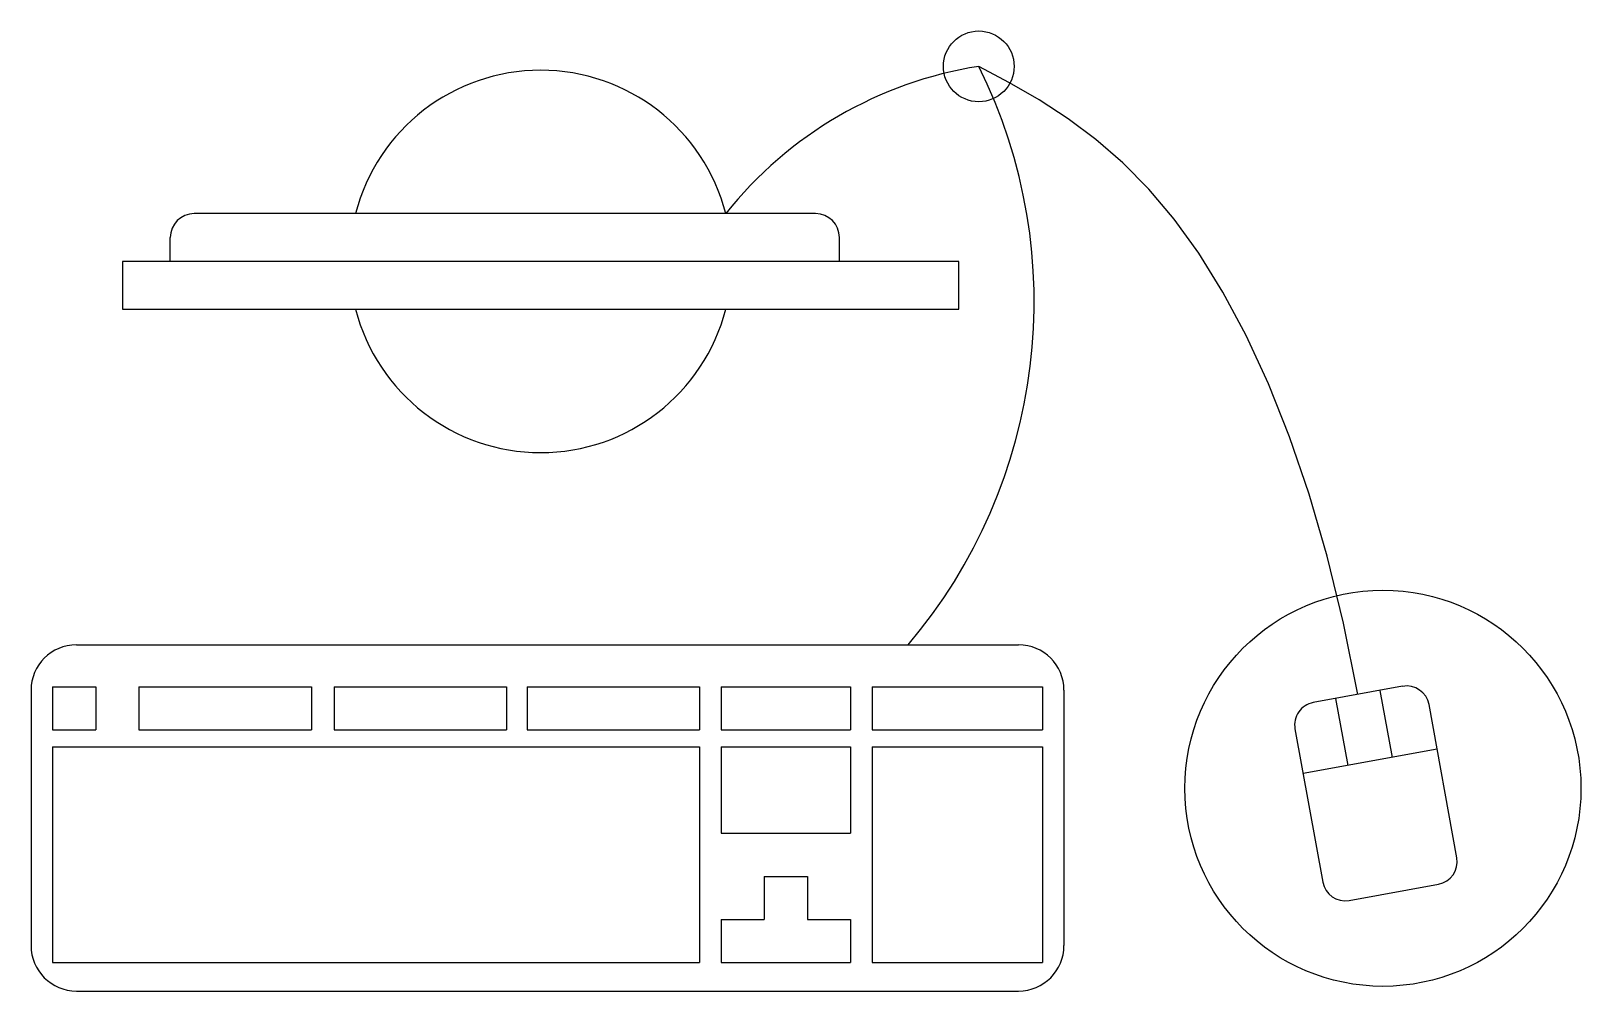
# Model space of a CAD drawing. Header units: millimetres. Extents: x 1334.915 to 1335.563, y 2713.118 to 2713.52.
import ezdxf

# ---------------------------------------------------------------- set-up
doc = ezdxf.new("R2010")
doc.units = ezdxf.units.MM
doc.header["$LTSCALE"] = 10
doc.layers.add('Equipam_informática', color=1, linetype='Continuous')

msp = doc.modelspace()

# ---------------------------------------------------------------- linework, layer by layer
at = {"layer": 'Equipam_informática'}
for p, q in [((1335.2428, 2713.4435), (1334.9828, 2713.4435)), ((1334.9728, 2713.4235), (1334.9728, 2713.4335)), ((1335.2528, 2713.4235), (1335.2528, 2713.4335)), ((1334.9528, 2713.4235), (1334.9528, 2713.4035)), ((1335.3028, 2713.4235), (1334.9528, 2713.4235)), ((1335.3028, 2713.4035), (1335.3028, 2713.4235)), ((1334.9528, 2713.4035), (1335.3028, 2713.4035)), ((1334.93352, 2713.26309), (1335.32777, 2713.26309)), ((1334.91452, 2713.24409), (1334.91452, 2713.13721)), ((1334.92354, 2713.24551), (1334.92354, 2713.22746)), ((1334.92354, 2713.24551), (1334.94159, 2713.24551)), ((1334.94159, 2713.24551), (1334.94159, 2713.22746)), ((1334.95964, 2713.24551), (1335.03184, 2713.24551)), ((1334.95964, 2713.24551), (1334.95964, 2713.22746)), ((1335.03184, 2713.24551), (1335.03184, 2713.22746)), ((1335.04134, 2713.24551), (1335.11354, 2713.24551)), ((1335.04134, 2713.24551), (1335.04134, 2713.22746)), ((1335.11354, 2713.24551), (1335.11354, 2713.22746)), ((1335.12209, 2713.24551), (1335.19429, 2713.24551)), ((1335.12209, 2713.24551), (1335.12209, 2713.22746)), ((1335.19429, 2713.24551), (1335.19429, 2713.22746)), ((1335.20332, 2713.24551), (1335.25747, 2713.24551)), ((1335.20332, 2713.24551), (1335.20332, 2713.22746)), ((1335.25747, 2713.24551), (1335.25747, 2713.22746)), ((1335.26649, 2713.24551), (1335.33774, 2713.24551)), ((1335.26649, 2713.24551), (1335.26649, 2713.22746)), ((1335.33774, 2713.24551), (1335.33774, 2713.22746)), ((1335.34677, 2713.24409), (1335.34677, 2713.13721)), ((1335.48848, 2713.2457), (1335.45109, 2713.23892)), ((1335.48421, 2713.21596), (1335.47913, 2713.244)), ((1335.46044, 2713.24062), (1335.46552, 2713.21257)), ((1335.51114, 2713.17393), (1335.49952, 2713.23804)), ((1334.92354, 2713.22746), (1334.94159, 2713.22746)), ((1334.95964, 2713.22746), (1335.03184, 2713.22746)), ((1335.04134, 2713.22746), (1335.11354, 2713.22746)), ((1335.12209, 2713.22746), (1335.19429, 2713.22746)), ((1335.20332, 2713.22746), (1335.25747, 2713.22746)), ((1335.26649, 2713.22746), (1335.33774, 2713.22746)), ((1335.44343, 2713.22788), (1335.45506, 2713.16376)), ((1334.92354, 2713.22034), (1335.19429, 2713.22034)), ((1334.92354, 2713.22034), (1334.92354, 2713.13009)), ((1335.19429, 2713.22034), (1335.19429, 2713.13009)), ((1335.20332, 2713.22034), (1335.20332, 2713.18424)), ((1335.20332, 2713.22034), (1335.25747, 2713.22034)), ((1335.25747, 2713.22034), (1335.25747, 2713.18424)), ((1335.26649, 2713.22034), (1335.33774, 2713.22034)), ((1335.26649, 2713.22034), (1335.26649, 2713.13009)), ((1335.33774, 2713.22034), (1335.33774, 2713.13009)), ((1335.50291, 2713.21935), (1335.44682, 2713.20918)), ((1335.20332, 2713.18424), (1335.25747, 2713.18424)), ((1335.22137, 2713.16619), (1335.23942, 2713.16619)), ((1335.22137, 2713.16619), (1335.22137, 2713.14814)), ((1335.23942, 2713.16619), (1335.23942, 2713.14814)), ((1335.4661, 2713.15611), (1335.50349, 2713.16289)), ((1335.20332, 2713.14814), (1335.22137, 2713.14814)), ((1335.20332, 2713.14814), (1335.20332, 2713.13009)), ((1335.23942, 2713.14814), (1335.25747, 2713.14814)), ((1335.25747, 2713.14814), (1335.25747, 2713.13009)), ((1334.92354, 2713.13009), (1335.19429, 2713.13009)), ((1335.20332, 2713.13009), (1335.25747, 2713.13009)), ((1335.26649, 2713.13009), (1335.33774, 2713.13009)), ((1334.93352, 2713.11821), (1335.32777, 2713.11821))]:
    msp.add_line(p, q, dxfattribs=at)
msp.add_lwpolyline([(1335.46978, 2713.24231), (1335.46376, 2713.27217), (1335.45692, 2713.3001), (1335.44935, 2713.3261), (1335.44111, 2713.35016), (1335.4323, 2713.37228), (1335.42299, 2713.39244), (1335.41327, 2713.41065), (1335.40322, 2713.42689), (1335.39289, 2713.4412), (1335.38228, 2713.45376), (1335.37135, 2713.4648), (1335.36009, 2713.47455), (1335.34847, 2713.48323), (1335.33645, 2713.49106), (1335.32401, 2713.49829), (1335.31111, 2713.50512)], dxfattribs=at)
for centre, radius in [((1335.31111, 2713.50512), 0.0148), ((1335.48025, 2713.20302), 0.08286)]:
    msp.add_circle(centre, radius, dxfattribs=at)
for centre, radius, start, end in [((1335.1278, 2713.4235), 0.08, 14.47751, 165.52249), ((1335.33716, 2713.33864), 0.1685, 98.89196, 141.51617), ((1335.11305, 2713.40651), 0.22125, 319.5899, 26.46599), ((1334.9828, 2713.4335), 0.01, 90, 180), ((1335.2428, 2713.4335), 0.01, 0, 90), ((1335.1278, 2713.4235), 0.08, 194.47751, 345.52249), ((1334.93352, 2713.24409), 0.019, 90, 180), ((1335.32777, 2713.24409), 0.019, 360, 90), ((1335.49017, 2713.23635), 0.0095, 10.27366, 100.27366), ((1335.45278, 2713.22957), 0.0095, 100.27366, 190.27366), ((1335.50179, 2713.17224), 0.0095, 280.27366, 10.27366), ((1335.4644, 2713.16546), 0.0095, 190.27366, 280.27366), ((1334.93352, 2713.13721), 0.019, 180, 270), ((1335.32777, 2713.13721), 0.019, 270, 0)]:
    msp.add_arc(centre, radius, start, end, dxfattribs=at)

doc.saveas('drawing.dxf')
